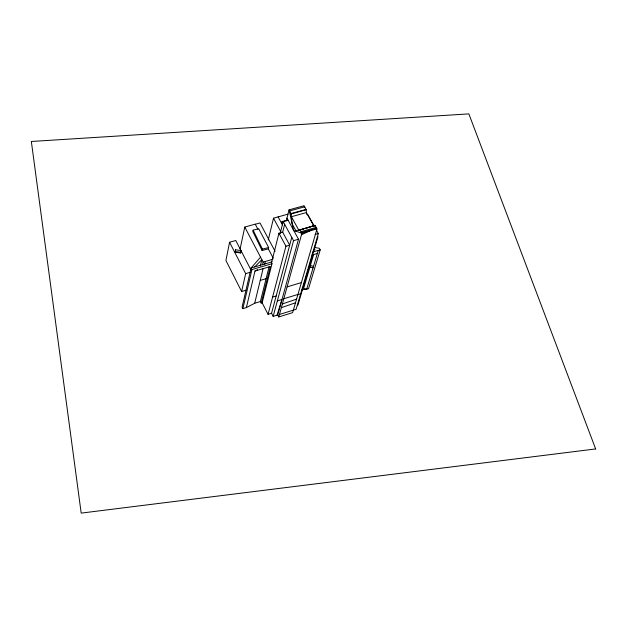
<?xml version="1.0" encoding="UTF-8"?>
<svg xmlns="http://www.w3.org/2000/svg" width="627" height="627" viewBox="0 0 627 627"><rect width="100%" height="100%" fill="white"/><g stroke="black" fill="none" stroke-linecap="round" stroke-linejoin="round"><path stroke-width="0.94" d="M235.587 249.805L235.282 252.25L240.643 252.971L240.948 250.526L235.587 249.805L235.454 250.463M240.643 252.971L240.948 250.526M251.043 270.104L235.776 240.494L229.576 242.234L225.916 260.487L241.622 291.524L246.011 290.215M235.282 252.25L235.415 251.592L240.784 252.313M240.117 248.919L244.781 227.06L255.236 224.16L257.94 229.286M253.12 230.156L252.814 231.535L262.11 250.487L268.317 248.872L268.646 247.508L258.7 228.737L253.12 230.156L262.439 249.123L262.11 250.487M241.622 291.524L245.659 273.631L229.576 242.234M269.069 266.757L260.385 301.532L254.68 303.264L246.387 307.583L242.884 308.649L251.921 269.586L251.098 267.98L260.55 257.172M246.387 307.583L254.985 271.021L257.564 269.712M260.323 265.981L261.843 259.649L254.742 266.914M268.254 239.953L273.513 218.188L287.965 214.144M262.478 264.813L263.136 262.11L244.781 227.06M254.68 303.264L263.144 268.489M264.719 264.171L265.378 261.459M284.674 224.333L282.675 232.178L278.937 233.236L271.507 262.807L271.985 263.716L262.141 302.786L261.185 303.076L270.362 266.514L254.985 271.021M281.586 223.275L281.993 221.652L286.061 220.524M280.089 233.738L283.161 221.558L288.091 220.187M286.241 220.923L289.071 209.849L304.056 205.719L304.456 207.545L304.659 206.792L289.674 210.938L289.478 211.691M293.405 229.897L292.174 223.972L291.108 213.548L289.674 210.938M291.759 237.367L271.562 313.265L268.066 314.339L285.936 246.231L278.937 233.236M286.962 218.11L298.507 239.232L277.761 314.973L273.176 316.4L293.554 240.658L283.161 221.558M299.925 229.576L301.078 231.677L300.772 232.821L315.836 228.526L316.165 227.389L314.997 225.305L299.808 230.015L296.414 230.493L296.195 231.316L293.93 230.854M306.658 214.379L306.109 209.387L304.659 206.792M278.78 316.941L301.908 233.189L317.003 228.894L292.629 312.63L278.78 316.941L277.761 314.973M305.459 228.408L314.997 225.305M316.525 230.297L318.344 233.55L296.116 309.283L279.501 314.456M297.888 305.13L318.007 236.708M313.641 254.444L303.648 288.396L306.681 289.227L308.547 288.655L320.217 249.852L319.355 248.3L314.879 247.493M318.281 250.424L306.681 289.227L301.963 289.776M276.985 315.216L282.001 299.494L277.338 300.921M301.477 234.764L309.479 231.034M281.382 307.653L295.536 302.77M282.401 303.938L296.595 299.134M297.911 294.643L300.662 293.797M272.588 297.104L276.154 296.022M287.103 286.892L301.407 282.573M283.843 298.726L297.958 294.447M260.252 280.394L266.099 278.662M251.921 269.586L271.985 263.716M312.834 252.015L320.217 249.852M245.659 273.631L250.126 272.322M311.862 255.079L317.372 253.465M263.136 262.11L272.776 259.304M272 261.882L251.098 267.98L242.1 307.089L242.884 308.649M313.422 250.032L315.083 249.546M285.936 246.231L289.69 245.149L282.675 232.178M293.554 240.658L298.507 239.232M315.091 234.482L318.344 233.55M313.829 225.892L298.789 230.156L291.406 216.723L306.391 212.553L313.829 225.892L314.872 225.736M300.748 229.748L303.57 228.949M301.078 231.677L316.165 227.389M291.108 213.548L306.109 209.387M290.991 213.987L305.984 209.826M255.283 224.262L259.986 222.953L275.081 251.333M262.439 249.123L268.646 247.508M310.373 265.519L313.508 266.373M309.926 267.039L313.061 267.894M315.836 228.526L317.003 228.894M301.908 233.189L296.195 231.316L292.182 223.933L289.071 209.849M307.81 214.677L314.284 226.269M281.993 221.652L282.887 223.306M278.114 216.871L282.479 224.928M273.513 218.188L280.943 231.951M268.317 248.872L273.247 258.191M271.562 313.265L273.176 316.4M262.141 302.786L268.066 314.339M260.385 301.532L261.185 303.076M595.65 448.94L81.189 513.113L31.35 141.475L468.863 113.887L595.65 448.94"/></g></svg>
